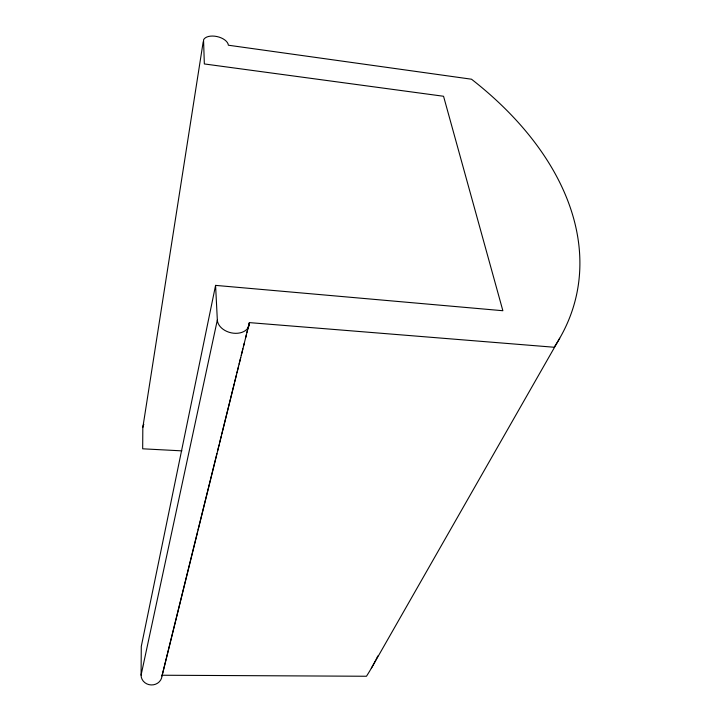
<?xml version="1.0" encoding="UTF-8"?>
<svg xmlns="http://www.w3.org/2000/svg" width="721" height="721" viewBox="0 0 721 721"><rect width="100%" height="100%" fill="white"/><g stroke="black" fill="none" stroke-linecap="round" stroke-linejoin="round"><path stroke-width="1.08" d="M249.376 322.611L161.991 675.992A10.473 9.715 1.8 0 1 151.131 684.941A10.473 9.715 1.8 0 1 141.082 675.126L141.28 646.44L215.579 285.381L502.87 310.724L443.55 96.263L204.34 63.944L203.547 39.88A12.825 7.048 13.2 0 1 216.985 36.555A12.825 7.048 13.2 0 1 228.368 45.216L471.507 79.211A364.754 231.783 13.5 0 1 554.116 347.243L249.376 322.611L246.942 332.435M203.214 41.692L142.83 427.472L142.677 448.804L181.872 450.859M161.991 675.992L197.446 532.215M142.83 427.472L143.146 425.687A8.922 6.967 8.4 0 1 143.849 424.318M141.082 675.126L217.336 320.016L215.579 285.381M197.987 530.034L216.922 453.617M217.463 451.427L219.085 444.884M219.626 442.694L221.248 436.151M221.789 433.961L234.226 383.743M234.767 381.562L236.389 375.01M236.93 372.829L238.552 366.277M239.093 364.096L240.715 357.544M241.256 355.363L242.878 348.811M243.419 346.63L244.23 343.349M245.591 337.897L246.402 334.616M371.342 668.241L559.721 338.23M162.018 675.235L366.466 676.253A242.202 207.675 7.4 0 0 375.767 660.094M377.813 655.975A242.202 207.675 7.4 0 1 376.182 659.273M249.394 323.531A16.259 11.608 13.6 0 1 233.487 333.201A16.259 11.608 13.6 0 1 217.336 320.016"/></g></svg>
